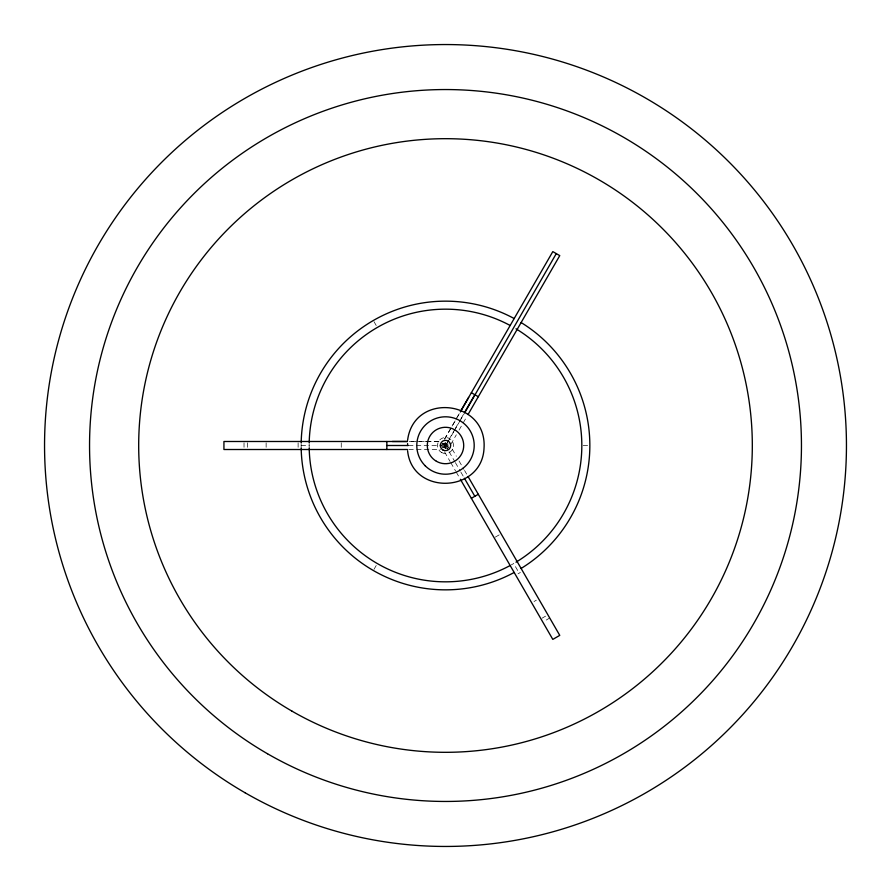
<?xml version="1.0" encoding="UTF-8"?>
<svg xmlns="http://www.w3.org/2000/svg" width="891" height="891" viewBox="0 0 891 891"><rect width="100%" height="100%" fill="white"/><g stroke="black" fill="none" stroke-linecap="round" stroke-linejoin="round"><path stroke-width="0.67" stroke-dasharray="4.46 3.34" d="M447.939 449.331L447.939 441.691M445.222 448.474L445.222 445.99M445.489 448.34L445.489 445.834M446.48 448.886L444.286 447.627L445.489 445.5L447.895 444.108L443.083 446.881M452.895 424.784L455.635 420.029M456.315 418.848L459.734 412.901L457.629 416.509M444.576 439.107L451.447 427.212M452.138 426.021L456.938 417.69M373.997 569.349L376.67 564.716M448.44 440.444L445.845 445.377M449.142 439.241L454.688 429.607M455.401 428.393L460.246 419.984M460.97 418.748L463.721 413.97M447.237 442.972L444.72 447.36L445.489 446.012M447.471 442.593L453.664 431.857M454.198 430.91L459.177 422.312M459.756 421.265L463.999 413.959M450.824 444.342L456.326 434.808M459.077 430.041L462.507 424.094M463.197 422.902L466.628 416.955M444.598 439.096L451.514 427.179M441 445.277L447.583 441.479M442.17 447.761L449.109 443.74M495.307 537.117L499.94 534.444M518.027 573.804L520.344 572.467M534.032 601.514L536.349 600.178M542.107 618.165L545.57 616.16M549.714 617.975L546.283 620.058M444.275 443.384L446.057 445.5M423.96 441.49L408.824 441.49L428.081 441.49M426.711 441.49L440.466 441.479L429.462 441.49M301.158 445.5L309.177 445.5M408.557 445.5L447.95 445.5M583.159 445.5L588.505 445.5M408.824 449.51L440.432 449.51M445.7 445.623L448.964 447.505M442.192 443.25L448.117 446.669M442.014 443.495L447.917 446.892M440.978 445.712L444.286 447.627M452.205 449.086L456.326 456.237M459.065 460.981L463.877 469.323M464.567 470.493L466.628 474.079M373.997 321.651L376.67 326.284M445.5 445.5L448.429 450.568M449.12 451.77L454.677 461.393M455.368 462.596L460.235 471.027M460.925 472.23L463.71 477.041M517.671 570.507L513.662 563.558A136.323 136.323 0 0 1 511.289 564.894M444.564 451.893L450.044 461.404M450.746 462.596L455.546 470.938M456.237 472.119L459.678 478.077M445.489 442.716L445.5 449.51M445.21 442.66L445.21 449.51M341.253 442.827L341.253 448.173M298.117 442.827L298.117 448.173M266.131 442.827L266.131 449.51M247.665 442.827L247.665 448.173M244.023 442.827L244.023 449.51M309.199 448.218A136.323 136.323 0 0 1 309.199 442.782M301.18 448.173A144.342 144.342 0 0 1 301.18 442.827M441.49 452.45A8.019 8.019 0 0 0 453.519 445.5A8.019 8.019 0 0 0 441.49 438.55A8.019 8.019 0 0 0 441.49 452.45"/><path stroke-width="1.34" d="M556.285 253.612L464.679 412.767M460.424 411.709L468.633 397.453M460.38 411.742L552.81 251.607L559.76 255.617L468.009 414.56M464.411 412.767L474.836 394.713M471.35 498.303L478.3 494.293M392.318 441.49L407.454 441.49L223.931 441.49L223.931 449.51L407.454 449.51M386.85 445.5L408.223 445.5M471.361 392.708L478.311 396.718M467.998 476.451L559.76 635.372L552.81 639.393L460.357 479.258M464.4 478.244L474.825 496.298M407.599 440.243C413.68 391.851 487.277 399.58 484.036 448.128C482.087 493.235 412.01 495.797 407.599 450.757M407.599 443.573L407.599 445.5M386.85 441.49L386.85 449.51M516 328.824A136.323 136.323 0 0 1 516 562.176M510.098 565.551A136.323 136.323 0 0 1 309.199 448.218M309.199 442.782A136.323 136.323 0 0 1 510.098 325.449M521.124 322.553A144.342 144.342 0 0 1 521.124 568.447M514.163 572.467A144.342 144.342 0 0 1 301.18 448.173M301.18 442.827A144.342 144.342 0 0 1 514.163 318.533M245.025 792.734A400.95 400.95 0 0 0 846.45 445.5A400.95 400.95 0 0 0 245.025 98.266A400.95 400.95 0 0 0 245.025 792.734M267.523 753.764A355.955 355.955 0 0 0 801.455 445.5A355.955 355.955 0 0 0 267.523 137.236A355.955 355.955 0 0 0 267.523 753.764M292.092 711.207A306.816 306.816 0 0 0 752.316 445.5A306.816 306.816 0 0 0 292.092 179.793A306.816 306.816 0 0 0 292.092 711.207M425.207 465.793A28.69 28.69 0 0 0 473.221 452.929A28.69 28.69 0 0 0 438.071 417.779A28.69 28.69 0 0 0 425.207 465.793M436.401 461.271A18.21 18.21 0 0 0 463.71 445.5A18.21 18.21 0 0 0 436.401 429.729A18.21 18.21 0 0 0 436.401 461.271M442.905 449.988A5.179 5.179 0 0 0 450.679 445.5A5.179 5.179 0 0 0 442.905 441.012A5.179 5.179 0 0 0 442.905 449.988"/></g></svg>
